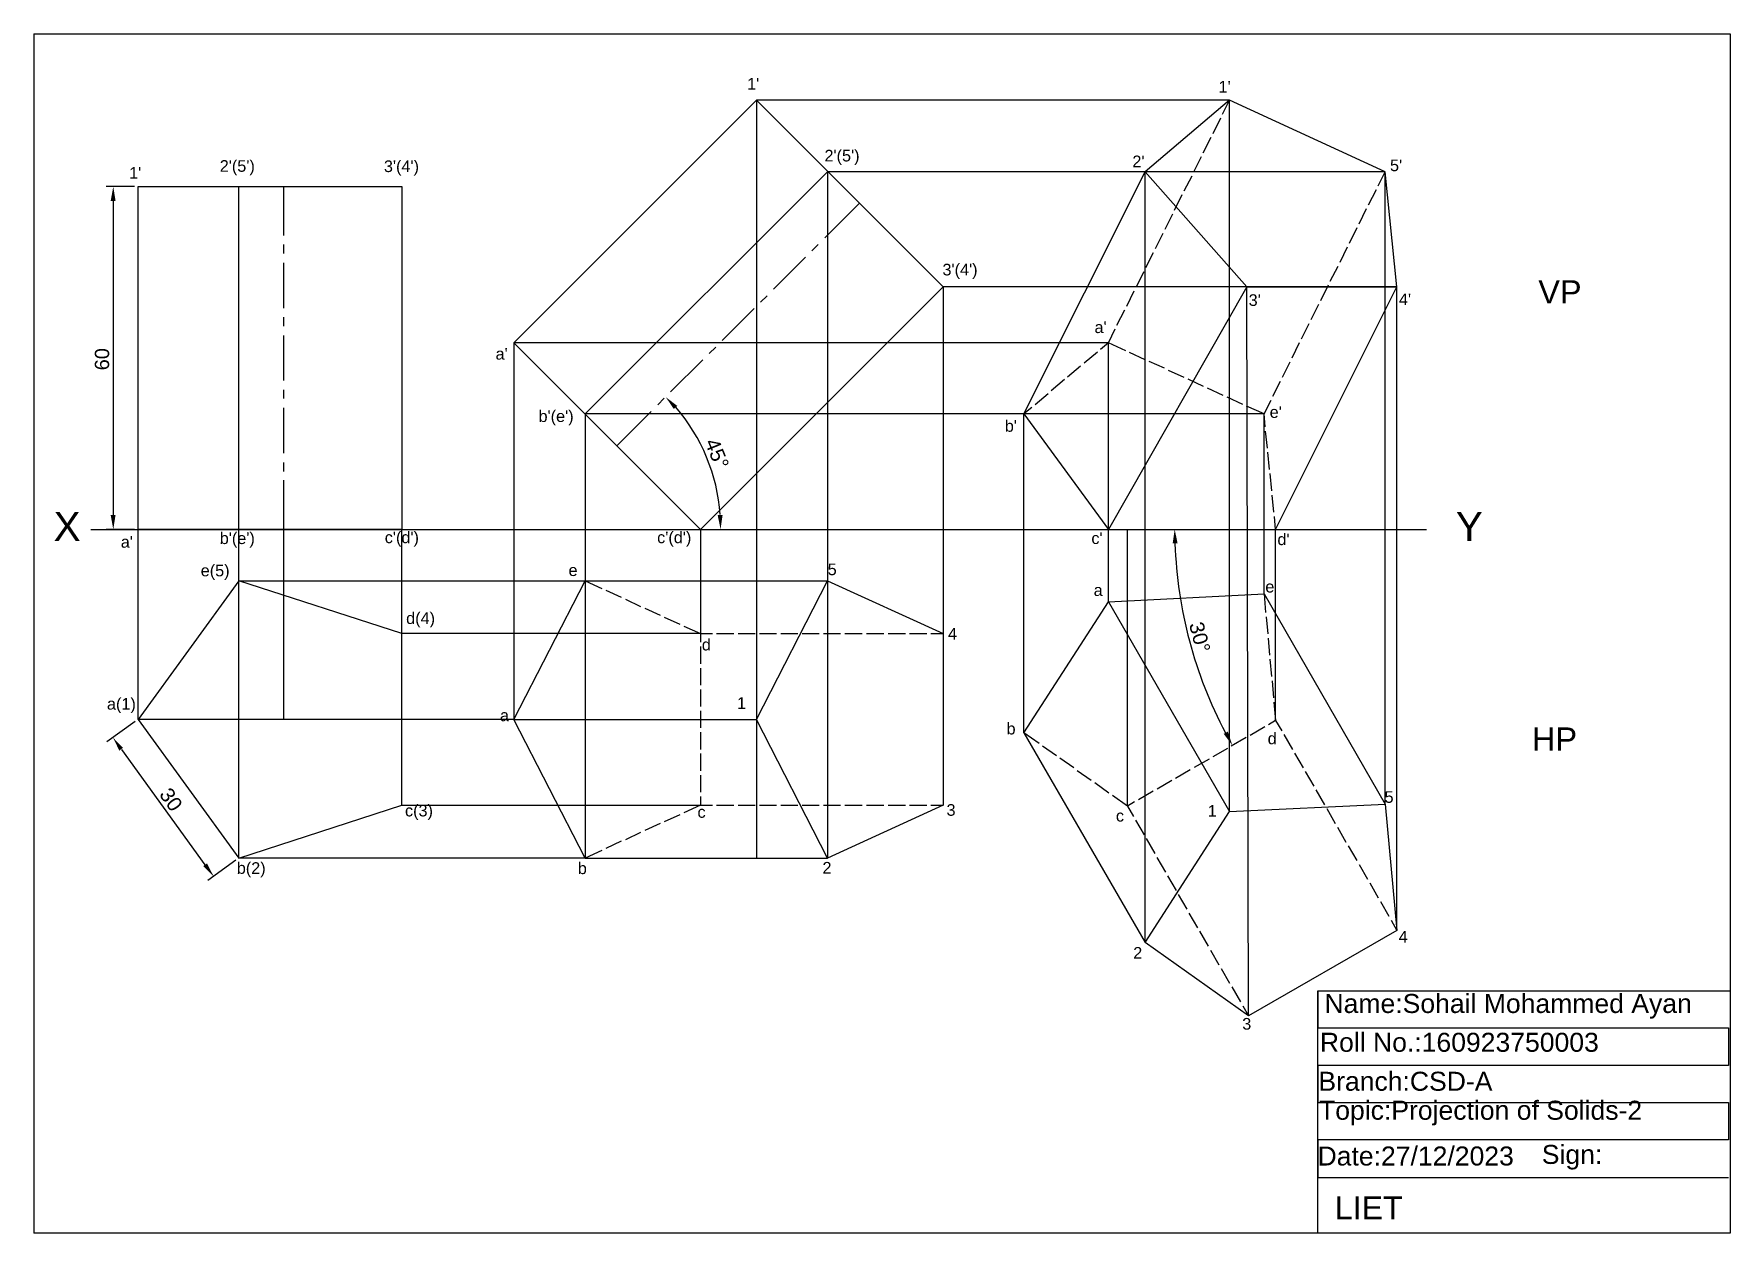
# Model space of a CAD drawing. Header units: inches. Extents: x 29 to 325, y 20 to 230.
import ezdxf

# ---------------------------------------------------------------- set-up
doc = ezdxf.new("R2010")
doc.units = ezdxf.units.IN
doc.header["$MEASUREMENT"] = 0
for name, color, linetype in [('PDF_PDF_0', 7, 'Continuous'), ('PDF_PDF_PDF_0', 7, 'Continuous'), ('PDF_Text', 7, 'Continuous')]:
    doc.layers.add(name, color=color, linetype=linetype)
doc.styles.add('PDF ArialMT', font='arial.ttf')

msp = doc.modelspace()

# ---------------------------------------------------------------- linework, layer by layer
at = {"layer": 'PDF_PDF_0', "lineweight": 25}
msp.add_lwpolyline([(28.61, 230.03), (28.61, 20.2)], dxfattribs=at)
at = {"layer": 'PDF_PDF_PDF_0', "lineweight": 25}
for points in [[(28.61, 230.03), (325.44, 230.03), (325.44, 20.2), (28.61, 20.2)], [(236.63, 216), (237.84, 218.42)], [(234.97, 212.62), (236.33, 215.34)], [(233.25, 209.23), (234.61, 211.96)], [(231.58, 205.9), (232.95, 208.58)], [(125.1, 163.54), (167.51, 205.9)], [(203.26, 164.65), (201.84, 163.54), (223.1, 205.9)], [(229.92, 202.57), (231.28, 205.19)], [(263.85, 203.48), (265.06, 205.9)], [(46.23, 203.33), (41.23, 203.33)], [(64.46, 143.34), (64.46, 203.33)], [(72.34, 194.79), (72.34, 203.33)], [(228.2, 199.19), (229.56, 201.91)], [(262.18, 200.14), (263.54, 202.82)], [(42.5, 200.8), (42.5, 145.87)], [(167.01, 194.34), (173.06, 200.35)], [(260.51, 196.81), (261.83, 199.49)], [(226.58, 195.85), (227.9, 198.53)], [(258.85, 193.43), (260.16, 196.16)], [(72.34, 191.61), (72.34, 193.18)], [(164.73, 192.07), (165.84, 193.18)], [(224.92, 192.47), (226.23, 195.15)], [(72.34, 182.07), (72.34, 190)], [(158.02, 185.35), (163.62, 190.96)], [(223.2, 189.14), (224.56, 191.81)], [(257.18, 190.1), (258.49, 192.77)], [(221.54, 185.81), (222.9, 188.48)], [(255.46, 186.76), (256.83, 189.39)], [(155.75, 183.08), (156.91, 184.19)], [(240.87, 185.75), (216.64, 143.34)], [(219.87, 182.42), (221.18, 185.1)], [(245.92, 143.34), (267.13, 185.75)], [(253.8, 183.38), (255.16, 186.11)], [(149.03, 176.36), (154.64, 181.97)], [(218.15, 179.09), (219.52, 181.77)], [(252.13, 180.05), (253.5, 182.73)], [(72.34, 178.89), (72.34, 180.45)], [(216.64, 175.96), (217.85, 178.43)], [(250.42, 176.67), (251.78, 179.34)], [(72.34, 169.4), (72.34, 177.27)], [(146.81, 174.09), (147.92, 175.25)], [(219.72, 174.6), (216.64, 175.96), (215.27, 174.8)], [(248.8, 173.33), (250.11, 176.01)], [(140.04, 167.38), (145.65, 172.98)], [(214.72, 174.34), (212.4, 172.43)], [(223.1, 173.03), (220.37, 174.29)], [(226.48, 171.52), (223.76, 172.73)], [(247.13, 170), (248.45, 172.68)], [(208.96, 169.55), (206.64, 167.58)], [(211.79, 171.92), (209.52, 170)], [(229.92, 169.9), (227.19, 171.16)], [(233.3, 168.34), (230.62, 169.6)], [(245.42, 166.62), (246.78, 169.29)], [(72.34, 166.22), (72.34, 167.78)], [(137.82, 165.15), (138.93, 166.27)], [(206.08, 167.07), (203.81, 165.15)], [(236.73, 166.77), (234.01, 168.03)], [(240.17, 165.21), (237.44, 166.47)], [(72.34, 156.67), (72.34, 164.6)], [(130.65, 157.93), (136.66, 163.99)], [(201.84, 163.54), (216.64, 143.34), (245.92, 143.34), (245.72, 145.61)], [(244.1, 161.27), (243.9, 163.54), (240.82, 164.9)], [(243.9, 163.54), (245.11, 165.96)], [(244.51, 157.53), (244.15, 160.51)], [(72.34, 153.49), (72.34, 155.06)], [(244.86, 153.79), (244.56, 156.82)], [(72.34, 143.34), (72.34, 151.93)], [(245.27, 150.06), (244.96, 153.09)], [(245.62, 146.37), (245.32, 149.3)], [(38.56, 143.34), (272.33, 143.34)], [(46.23, 143.34), (41.23, 143.34)], [(127.98, 87.15), (125.1, 85.78), (112.58, 110.07), (125.1, 134.36), (127.98, 132.99)], [(125.1, 134.36), (167.51, 134.36)], [(128.68, 132.69), (131.41, 131.48)], [(132.12, 131.12), (134.79, 129.86)], [(204.52, 105.88), (201.84, 107.75), (216.64, 130.67), (243.9, 132.03), (244.15, 128.8)], [(216.64, 130.67), (237.84, 93.96)], [(243.9, 132.03), (265.06, 95.28)], [(135.5, 129.56), (138.23, 128.3)], [(138.93, 127.99), (141.66, 126.73)], [(244.26, 128.04), (244.56, 125.07)], [(142.32, 126.38), (145.24, 125.12), (145.24, 123.6)], [(145.24, 125.12), (147.36, 125.12)], [(148.07, 125.12), (151.1, 125.12)], [(151.86, 125.12), (154.84, 125.12)], [(155.59, 125.12), (158.57, 125.12)], [(159.33, 125.12), (162.31, 125.12)], [(163.07, 125.12), (166.05, 125.12)], [(166.8, 125.12), (169.78, 125.12)], [(170.54, 125.12), (173.57, 125.12)], [(174.33, 125.12), (177.36, 125.12)], [(178.11, 125.12), (181.14, 125.12)], [(181.85, 125.12), (184.88, 125.12)], [(185.59, 125.12), (187.71, 125.12)], [(145.24, 122.84), (145.24, 119.81)], [(244.61, 124.31), (244.86, 121.33)], [(145.24, 119.06), (145.24, 116.08)], [(244.91, 120.62), (245.22, 117.59)], [(245.32, 116.84), (245.57, 113.86)], [(145.24, 115.32), (145.24, 112.34)], [(245.62, 113.1), (245.92, 109.87), (244.66, 109.16)], [(112.58, 110.07), (155.04, 110.07)], [(145.24, 111.58), (145.24, 108.61)], [(245.92, 109.87), (246.98, 108.1)], [(46.33, 109.72), (41.39, 106.13)], [(145.24, 107.85), (145.24, 104.82)], [(201.84, 107.75), (223.1, 71.04)], [(240.77, 106.89), (238.15, 105.42)], [(244, 108.76), (241.43, 107.29)], [(247.34, 107.44), (248.85, 104.82)], [(43.91, 104.82), (58.55, 84.62)], [(145.24, 104.11), (145.24, 101.08)], [(207.55, 103.71), (205.13, 105.42)], [(237.49, 105.02), (234.91, 103.51)], [(249.2, 104.16), (250.72, 101.59)], [(210.58, 101.59), (208.16, 103.3)], [(213.66, 99.37), (211.18, 101.08)], [(230.98, 101.28), (228.4, 99.77)], [(234.26, 103.15), (231.63, 101.64)], [(251.07, 100.98), (252.59, 98.41)], [(145.24, 100.33), (145.24, 97.35)], [(216.74, 97.19), (214.26, 98.96)], [(227.75, 99.42), (225.17, 97.9)], [(145.24, 96.59), (145.24, 95.07), (142.32, 93.76)], [(145.24, 95.07), (147.36, 95.07)], [(148.07, 95.07), (151.1, 95.07)], [(151.86, 95.07), (154.84, 95.07)], [(155.59, 95.07), (158.57, 95.07)], [(159.33, 95.07), (162.31, 95.07)], [(163.07, 95.07), (166.05, 95.07)], [(166.8, 95.07), (169.78, 95.07)], [(170.54, 95.07), (173.57, 95.07)], [(174.33, 95.07), (177.36, 95.07)], [(178.11, 95.07), (181.14, 95.07)], [(181.85, 95.07), (184.88, 95.07)], [(185.59, 95.07), (187.71, 95.07)], [(221.23, 95.68), (219.97, 94.92), (217.34, 96.79)], [(224.51, 97.55), (221.89, 96.03)], [(252.94, 97.75), (254.45, 95.12)], [(141.66, 93.41), (138.93, 92.15)], [(219.97, 94.92), (221.03, 93.11)], [(221.38, 92.45), (222.9, 89.87)], [(254.86, 94.47), (256.32, 91.89)], [(134.79, 90.28), (132.12, 89.02)], [(138.23, 91.89), (135.5, 90.63)], [(223.25, 89.22), (224.77, 86.59)], [(256.73, 91.24), (258.19, 88.61)], [(131.41, 88.76), (128.68, 87.5)], [(258.59, 87.96), (260.11, 85.38)], [(63.95, 85.48), (59.06, 81.9)], [(125.1, 85.78), (167.51, 85.78)], [(225.12, 85.94), (226.63, 83.36)], [(260.51, 84.72), (261.98, 82.1)], [(226.99, 82.7), (228.5, 80.13)], [(262.38, 81.49), (263.85, 78.87)], [(228.86, 79.47), (230.37, 76.85)], [(264.25, 78.21), (265.71, 75.64)], [(230.72, 76.19), (232.24, 73.62)], [(266.12, 74.98), (267.13, 73.16)], [(232.59, 73.01), (234.11, 70.38)], [(234.51, 69.73), (235.98, 67.15)], [(236.38, 66.5), (237.84, 63.92)], [(238.25, 63.27), (239.76, 60.64)], [(253.29, 62.61), (253.29, 56.1), (325.19, 56.1), (325.19, 49.53), (253.29, 49.53), (253.29, 43.02), (325.19, 43.02), (325.19, 36.51), (253.29, 36.51), (253.29, 29.94), (325.19, 29.94)], [(240.17, 59.98), (241.18, 58.22)]]:
    msp.add_lwpolyline(points, dxfattribs=at)
for points in [[(145.24, 143.34), (112.58, 175.96), (155.04, 218.42), (187.71, 185.75)], [(237.84, 218.42), (223.1, 205.9), (240.87, 185.75), (267.13, 185.75), (265.06, 205.9)], [(92.99, 143.34), (46.84, 143.34), (46.84, 203.33), (92.99, 203.33)], [(92.99, 95.07), (92.99, 125.12), (64.46, 134.36), (46.84, 110.07), (64.46, 85.78)], [(155.04, 110.07), (167.51, 134.36), (187.71, 125.12), (187.71, 95.07), (167.51, 85.78)], [(237.84, 93.96), (265.06, 95.28), (267.13, 73.16), (241.18, 58.22), (223.1, 71.04)], [(325.44, 20.2), (253.29, 20.2), (253.29, 62.61), (325.44, 62.61)]]:
    msp.add_lwpolyline(points, close=True, dxfattribs=at)
at = {"layer": 'PDF_PDF_PDF_0', "color": 252, "lineweight": 25, "true_color": 0x939598}
for points in [[(237.84, 93.96), (237.84, 218.42), (155.04, 218.42), (155.04, 85.78)], [(265.06, 95.28), (265.06, 205.9), (167.51, 205.9), (167.51, 85.78)], [(223.1, 71.04), (223.1, 205.9)], [(267.13, 73.16), (267.13, 185.75), (187.71, 185.75), (187.71, 95.07)], [(241.18, 58.22), (240.87, 185.75)], [(216.64, 130.67), (216.64, 175.96), (112.58, 175.96), (112.58, 110.07), (46.84, 110.07), (46.84, 143.34)], [(243.9, 132.03), (243.9, 163.54), (125.1, 163.54), (125.1, 85.78), (64.46, 85.78), (64.46, 134.36), (64.46, 143.34)], [(201.84, 107.75), (201.84, 163.54)], [(72.34, 110.07), (72.34, 143.34)], [(145.24, 143.34), (145.24, 125.12), (92.99, 125.12), (92.99, 143.34)], [(219.97, 94.92), (219.97, 143.34)], [(245.92, 109.87), (245.92, 143.34)], [(64.46, 134.36), (126.06, 134.36)], [(92.99, 95.07), (145.24, 95.07)]]:
    msp.add_lwpolyline(points, dxfattribs=at)
at = {"layer": 'PDF_PDF_PDF_0', "lineweight": 25}
for centre, radius, start, end in [((116.04, 143.42), 32.79, 4.3671, 40.5725), ((304.89, 143.56), 76.64, 182.0138, 207.8599)]:
    msp.add_arc(centre, radius, start, end, dxfattribs=at)
at = {"layer": 'PDF_PDF_PDF_0', "transparency": 33554559}
for points in [[(42.04, 200.8), (42.9, 200.8), (42.5, 203.33)], [(140.6, 164.4), (141.2, 164.95), (139.19, 166.47)], [(42.04, 145.87), (42.9, 145.87), (42.5, 143.34)], [(149.13, 145.87), (148.27, 145.82), (148.78, 143.34)], [(227.9, 140.87), (228.76, 140.87), (228.25, 143.34)], [(44.21, 105.12), (43.56, 104.62), (42.45, 106.89)], [(237.54, 107.95), (236.83, 107.55), (238.35, 105.53)], [(58.91, 84.88), (58.25, 84.42), (60.07, 82.6)]]:
    msp.add_solid(points, dxfattribs=at)

# ---------------------------------------------------------------- texts
at = {"layer": 'PDF_Text', "attachment_point": 4, "style": 'PDF ArialMT'}
for s, insert, char_height in [("1'", (153.43, 221.31), 2.035), ("1'", (235.93, 220.8), 2.035), ("2'(5')", (61.13, 206.62), 2.035), ("3'(4')", (89.86, 206.57), 2.035), ("2'(5')", (166.96, 208.43), 2.035), ("2'", (220.84, 207.73), 2.035), ("5'", (265.93, 207.02), 2.035), ("1'", (45.27, 205.71), 2.035), ("3'(4')", (187.61, 188.49), 2.035), ("3'", (241.19, 183.44), 2.035), ("4'", (267.49, 183.59), 2.035), ('VP', (291.88, 184.9), 4.07), ("a'", (214.22, 178.69), 2.035), ("a'", (109.4, 174.05), 2.035), ("b'(e')", (116.92, 162.84), 2.035), ("e'", (244.87, 163.85), 2.035), ("b'", (198.52, 161.42), 2.035), ('X', (32.05, 143.85), 5.09), ('Y', (277.44, 143.85), 5.09), ("b'(e')", (61.13, 141.48), 2.035), ("c'(d')", (90.01, 141.63), 2.035), ("c'(d')", (137.68, 141.63), 2.035), ("c'", (213.67, 141.78), 2.035), ("d'", (246.23, 141.58), 2.035), ("a'", (43.81, 141.13), 2.035), ('e(5)', (57.8, 135.83), 2.035), ('e', (122.17, 136.18), 2.04), ('5', (167.52, 136.33), 2.04), ('e', (244.11, 133.3), 2.04), ('a', (214.07, 132.69), 2.04), ('d(4)', (93.75, 127.49), 2.035), ('4', (188.57, 125.07), 2.04), ('d', (145.5, 123.15), 2.04), ('a(1)', (41.39, 112.5), 2.035), ('1', (151.66, 112.95), 2.04), ('a', (110.16, 110.78), 2.04), ('b', (198.82, 108.46), 2.04), ('d', (244.52, 106.74), 2.04), ('HP', (290.77, 106.64), 4.07), ('c(3)', (93.55, 93.82), 2.035), ('3', (188.32, 94.22), 2.04), ('1', (234.02, 94.07), 2.04), ('5', (264.97, 96.49), 2.04), ('c', (144.74, 93.87), 2.04), ('c', (217.96, 93.21), 2.04), ('b(2)', (64.11, 83.77), 2.035), ('b', (123.79, 84.02), 2.04), ('2', (166.61, 84.12), 2.04), ('4', (267.44, 72.05), 2.04), ('2', (220.99, 69.23), 2.04), ('Name:Sohail Mohammed Ayan', (254.46, 59.87), 3.3256), ('3', (240.07, 56.8), 2.04), ('Roll No.:160923750003', (253.66, 53.56), 3.3256), ('Branch:CSD-A', (253.4, 46.74), 3.3256), ('Topic:Projection of Solids-2', (253.51, 41.19), 3.3256), ('Sign:', (292.49, 33.46), 3.326), ('Date:27/12/2023', (253.25, 33.66), 3.3256), ('LIET', (256.28, 24.62), 4.023)]:
    msp.add_mtext(s, dxfattribs=dict(at, insert=insert, char_height=char_height))
for s, insert, char_height, rotation in [('60', (40.54, 171.17), 2.5, 90), ('45°', (147.13, 159.07), 2.544, 292.2035), ('30°', (231.95, 127.06), 2.544, 284.8262), ('30', (51.46, 97.67), 2.544, 305.1121)]:
    msp.add_mtext(s, dxfattribs=dict(at, insert=insert, char_height=char_height, rotation=rotation))

doc.saveas('drawing.dxf')
